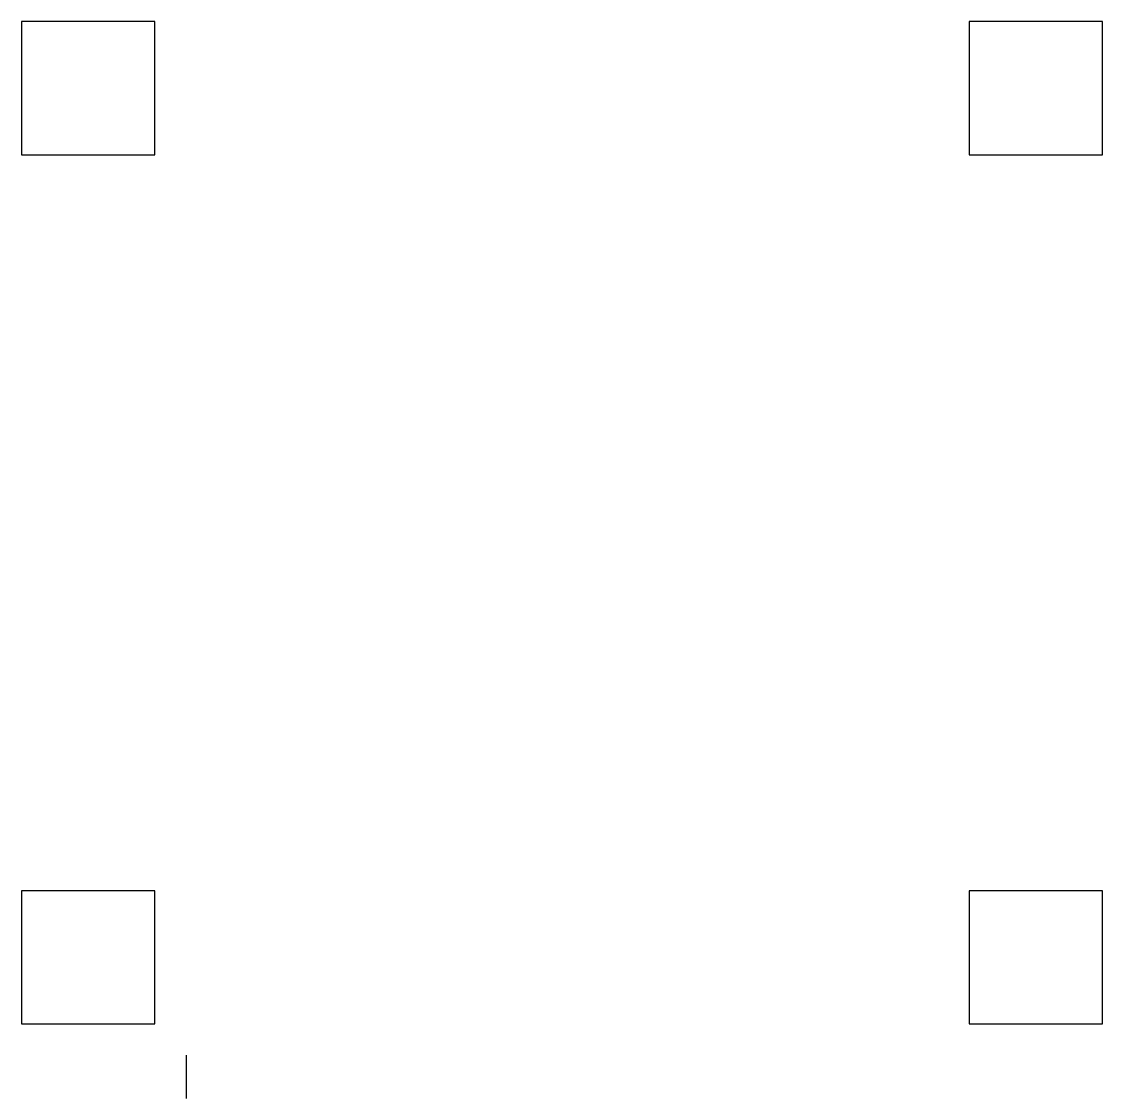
# Model space of a CAD drawing. Header units: inches. Extents: x 0.44 to 9.06, y 0.12 to 8.72.
import ezdxf

# ---------------------------------------------------------------- set-up
doc = ezdxf.new("R2010")
doc.units = ezdxf.units.IN
doc.header["$MEASUREMENT"] = 0
doc.layers.add('Layer 02', color=192, linetype='Continuous', true_color=0x7d26cd)

msp = doc.modelspace()

# ---------------------------------------------------------------- linework, layer by layer
at = {"layer": 'Layer 02'}
for points in [[(0.4375, 7.65625), (1.5, 7.65625), (1.5, 8.71875), (0.4375, 8.71875)], [(8, 7.65625), (9.0625, 7.65625), (9.0625, 8.71875), (8, 8.71875)], [(0.4375, 0.71875), (1.5, 0.71875), (1.5, 1.78125), (0.4375, 1.78125)], [(8, 0.71875), (9.0625, 0.71875), (9.0625, 1.78125), (8, 1.78125)]]:
    msp.add_lwpolyline(points, close=True, dxfattribs=at)
msp.add_lwpolyline([(1.75, 0.46875), (1.75, 0.125)], dxfattribs=at)

doc.saveas('drawing.dxf')
